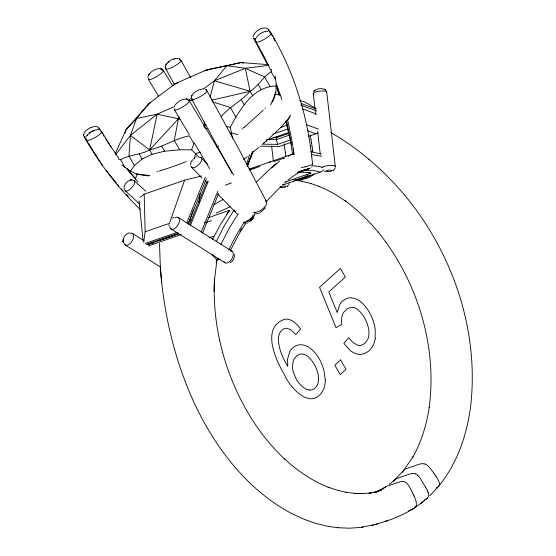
<?xml version="1.0" encoding="UTF-8"?>
<svg xmlns="http://www.w3.org/2000/svg" width="556" height="556" viewBox="0 0 556 556"><rect width="100%" height="100%" fill="white"/><g stroke="black" fill="none" stroke-linecap="round" stroke-linejoin="round"><path stroke-width="0.83" d="M123.939 188.324C124.051 184.14 127.72 180.088 131.932 179.734L130.674 179.894L131.932 179.734M217.062 259.033L214.498 279.8L214.54 278.792C213.386 299.399 215.29 320.103 219.606 340.265M214.074 291.678L214.54 278.792M275.088 76.123C276.957 84.964 276.798 94.27 272.197 102.297M268.604 64.67L241.005 62.55L206.332 70L175.369 83.615L149.071 103.437L136.554 118.47L130.424 135.4L128.957 156.069L134.42 165.535L130.57 171.046L121.722 165.056M168.975 224.52L168.996 225.75M199.027 202.509L199.986 194.079M283.935 184.349L283.859 184.689M275.672 79.508L271.196 71.766L271.516 69.201M147.82 77.388C149.203 71.689 157.056 66.727 162.547 69.444M255.593 39.045L255.586 40.512M375.168 338.965L375.189 329.305A29.544 19.96 70.8 0 0 373.549 321.834C371.206 314.807 367.537 308.024 362.081 302.923A24.978 16.875 70.8 0 0 357.661 299.788L356.737 299.323A27.494 18.57 70.8 0 0 353.943 298.294L351.274 297.814A22.949 15.505 70.8 0 0 347.139 298.28L342.684 300.9A23.957 16.187 70.8 0 0 339.57 304.994L337.235 312.569L328.791 291.935L345.366 277.048L340.425 268.485L319.526 287.257L336.032 327.672L341.801 324.44A18.404 12.434 70.8 0 1 342.016 316.274A15.79 10.668 70.8 0 1 343.594 312.382L347.312 308.677L351.378 307.35A15.081 10.189 70.8 0 1 354.415 307.809A15.964 10.786 70.8 0 1 357.494 309.407C363.263 313.945 366.772 320.944 368.461 327.977A18.112 12.239 70.8 0 1 368.962 332.495L368.746 335.838A15.818 10.689 70.8 0 1 367.731 339.417L364.91 343.33L361.303 345.304A14.491 9.786 70.8 0 1 357.835 345.241L353.067 342.607L348.681 337.756L343.886 343.365L349.849 350.197A23.401 15.811 70.8 0 0 354.693 353.234A24.575 16.604 70.8 0 0 356.389 353.845A23.56 15.915 70.8 0 0 361.372 354.353L364.548 353.546L367.606 351.823A37.009 24.999 70.8 0 0 369.962 349.787L372.179 347.027L373.834 343.851A24.318 16.43 70.8 0 0 375.168 338.965M143.643 242.451L145.158 231.782L144.178 194.19L184.634 180.137L201.251 176.071M253.161 36.578C254.627 31.025 262.515 26.007 267.95 28.69M276.443 136.477L276.596 140.585L277.659 144.351L290.468 139.931M191.278 97.39C192.473 92.31 198.242 89.592 203.03 88.891M83.671 135.49C83.49 131.32 88.189 128.95 91.337 127.345M211.926 254.53L213.094 255.871A33.325 16.298 11.7 0 1 214.748 257.324L216.388 259.298L216.673 260.945A8.006 3.913 11.7 0 1 216.131 261.862L216.006 262.001M179.261 117.198L178.455 118.713L174.257 140.327L179.727 149.793L191.646 149.821L199.215 157.327M205.136 128.13L203.955 126.087L204.823 121.868M174.612 106.495L157.146 114.175L149.64 149.967L152.115 154.255L164.632 151.197L179.727 149.793M206.964 182.695L207.124 182.083M210.036 97.439L214.401 80.738L226.917 65.705L241.005 62.55L243.472 63.155M194.148 159.099L195.712 153.491L200.626 152.17M246.655 164.395L249.519 154.512M226.681 214.206L229.406 210.411M125.086 132.821L126.094 129.645L149.071 103.437L150.627 102.7M135.386 178.587L137.381 174.007M184.634 180.137L169.427 223.352L145.158 231.782M188.415 224.103L193.578 209.431M191.646 149.821L193.877 143.545L189.408 135.803C175.376 138.5 163.471 146.714 149.64 149.967C140.459 154.985 129.645 154.54 120.569 159.718L118.219 158.981M247.107 166.195L252.146 152.365M247.232 166.258L252.709 151.684M247.385 166.265L253.043 151.691M335.192 167.884L334.351 169.517L332.891 170.643M186.781 222.838L205.268 177.246M188.136 223.672L206.304 178.879M189.52 224.534L207.138 181.075M190.381 225.423L208.285 181.27M201.237 232.088L217.743 191.382M202.579 233.04L218.605 193.523M191.41 96.549L191.91 95.382M270.557 105.077L275.964 92.581L274.254 95.271M289.064 184.522L287.049 186.573M288.946 118.129L290.538 115.161M115.266 153.637L126.094 129.645L136.554 118.47L157.146 114.175L180.102 119.186M216.145 241.804L224.52 225.382L234.034 210.05M220.934 244.404L229.037 228.509L238.26 213.594M230.337 250.666L238.92 234.215L245.669 223.456M147.938 105.744L149.071 103.437M212.642 239.17L220.635 224.214L229.642 210.217L208.611 217.625M253.995 217.097L253.8 217.472M265.198 207.68L264.962 208.097M232.637 138.548L230.247 127.289C239.97 109.344 253.14 86.305 276.235 85.992M323.849 169.872L321.542 171.707L283.539 184.738M253.668 217.695L252.125 219.585M268.965 138.583L280.627 127.595L288.884 118.213M288.071 119.45L289.787 116.843M264.871 208.243L261.556 211.461M256.281 37.537C258.748 34.034 262.842 31.643 267.082 31.122M174.654 105.494C177.628 101.748 182.855 97.967 187.865 99.413L186.378 99.037L187.865 99.413M87.09 135.351C89.794 132.175 93.804 129.889 98.002 129.583M86.736 135.838L87.334 135.004M115.565 154.825L130.424 135.4L157.146 114.175M311.534 167.154L311.937 166.64M221.212 116.51C229.586 106.613 241.575 101.046 250.089 91.309C258.457 86.117 262.807 76.867 271.196 71.766M438.809 486.152L439.629 484.061L438.823 481.142A18.55 12.642 39.4 0 0 438.093 479.745L435.987 476.318M192.821 159.509L190.979 162.255L190.527 165.167M438.767 486.201L436.981 487.549A33.631 22.921 39.4 0 1 436.099 488.029M265.817 202.05L281.023 186.288M178.455 118.713L149.64 149.967L130.424 135.4M256.302 182.229L268.694 170.185L279.612 161.171M173.583 85.464L175.369 83.615L177.885 82.99M264.913 108.385L265.275 108.01M216.791 147.382L217.994 146.159M230.045 133.954L231.247 132.738L237.544 134.719M313.813 91.219L314.772 90.35L313.813 91.219C316.969 88.383 322.786 87.521 326.136 90.399M263.155 110.171L261.494 111.798A136.262 27.397 -30 0 1 260.069 113.16L246.6 125.225A117.142 23.554 -30 0 1 244.334 127.129M313.66 174.292L312.715 175.119A19.912 14.053 -85.1 0 1 311.207 176.127L310.894 176.315A36.508 25.771 -85.1 0 1 309.442 177.051L307.169 178.01M429.76 495.834L438.851 486.104L444.473 478.674L450.728 468.805L456.455 457.588C463.607 441.777 468.076 424.874 470.466 407.708L470.508 407.437C479.362 333.524 454.474 257.4 408.333 199.618L408.097 199.312C386.448 172.833 360.538 149.543 330.778 132.53M180.207 59.374C174.806 56.531 165.82 61.417 165.327 67.519M394.392 480.134L403.434 470.661L413.011 456.803L412.448 457.796C421.316 442.256 426.57 424.895 429.232 407.256L429.19 407.527C436.933 349.356 419.599 289.057 385.586 241.651L385.801 241.923L378.115 232.019M424.478 499.893L424.847 499.712A33.631 23.859 48.1 0 0 425.924 499.135C428.509 498.148 429.475 494.798 428.078 492.324M251.785 219.905L250.457 220.94M284.554 183.021L286.264 181.506M264.329 142.663L263.495 143.399L266.644 140.64L265.789 141.391M134.42 165.535L142.1 159.03L152.115 154.255M244.334 127.129L243.313 127.977M421.483 502.985L413.991 508.302L404.844 513.522L391.619 519.311L375.731 524.433L360.649 527.401L349.661 528.2L337.624 527.707M389.283 484.366L395.948 479.008A33.631 23.852 48.1 0 1 397.033 478.431L409.967 473.934A33.624 23.852 48.1 0 1 411.238 473.698L412.524 473.552M427.481 498.009L420.906 503.465L423.999 501.005M258.943 147.27L252.493 152.532M242.541 128.61L242.027 129.027M287.938 180.075L298.815 172.284M140.161 197.255L144.178 194.19M188.102 100.56L191.563 97.953M203.329 89.085L214.401 80.738L245.335 68.305L268.715 65.358M247.33 156.611L243.507 159.44M91.504 131.64L89.669 132.947L90.593 132.286M168.127 62.307L169.017 61.688M204.928 70.973L206.332 70L226.917 65.705L245.335 68.305L264.531 76.902L269.994 86.368M414.31 508.094L416.444 505.418L416.138 501.442A18.55 13.497 57.3 0 0 415.631 499.913L414.032 496.028M230.344 262.745C233.096 261.098 234.896 257.734 234.298 254.516M172.457 218.112L173.66 217.382M213.803 204.837L223.081 199.444M250.332 221.017L249.818 221.323M261.348 211.593L260.542 212.044M217.125 146.909L218.529 146.061M318.303 133.002L308.531 136.296M411.343 490.364L409.32 486.625A18.563 13.511 57.3 0 0 408.431 485.228L408.153 484.839A10.112 7.36 57.3 0 0 407.159 483.616A5.907 4.295 57.3 0 0 404.983 481.941A7.089 5.157 57.3 0 0 403.482 481.586A10.918 7.944 57.3 0 0 402.092 481.531L400.883 481.642A33.624 24.471 57.3 0 0 399.562 481.885L386.628 486.375A33.631 24.471 57.3 0 0 385.537 486.966L384.523 487.633A10.918 7.944 57.3 0 0 383.564 488.495A7.089 5.164 57.3 0 0 382.903 489.516M308.983 175.884L308.663 176.064A36.508 25.917 -86.6 0 1 307.218 176.801L304.98 177.753M385.537 486.966L375.411 492.206M287.216 186.475L287.66 186.225M333.058 170.546L333.503 170.296M304.285 169.851L303.826 170.094M302.026 170.956L300.497 171.47L309.97 168.169M230.413 206.519L229.058 207.207M203.955 126.087L206.269 124.919M228.606 207.437L227.265 208.111M291.407 154.346L293.846 153.289M266.762 140.029L268.284 139.278M226.813 208.326L216.34 213.045M93.658 130.66L92.484 131.209L94.583 130.229M303.076 170.456L302.151 170.852M151.211 243.083L148.403 244.355L178.712 233.819M260.347 212.135L259.874 212.329M91.205 127.4L95.312 126.275L98.495 127.206M410.606 509.991L412.517 509.129A33.631 24.478 57.3 0 0 413.608 508.538M194.927 158.071L193.641 158.606M375.502 492.213L381.444 490.065M410.196 510.165L409.536 510.429M249.283 221.58L248.768 221.774M185.975 161.692L186.357 161.539M185.204 161.998L176.989 165.125A164.652 33.11 -30 0 1 174.389 166.056L169.149 167.87A191.055 38.42 -30 0 1 162.116 170.178L158.946 171.151M177.128 234.208L177.19 234.18A8.118 0.57 -22.9 0 0 178.719 233.569M302.832 177.566L305.07 176.613A36.508 26.042 -88 0 0 306.516 175.884L306.829 175.696A19.912 14.206 -88 0 0 307.961 174.966M302.805 177.579L298.913 178.928M304.952 177.76L300.991 179.136M307.141 178.024L300.907 180.012A36.508 25.771 -85.1 0 1 299.399 180.311L299.065 180.352A19.912 14.053 -85.1 0 1 297.432 180.436L296.362 180.304A8.006 5.65 -85.1 0 1 296.119 180.241M195.955 157.209L196.741 156.91M408.868 510.686L408.424 510.853M297.752 172.471L300.379 171.512M173.993 235.396L174.091 235.362A17.91 1.258 -22.9 0 0 176.03 234.632M259.172 213.191L256.212 213.824M249.422 170.164L259.867 166.39M300.115 171.526A7.145 2.766 51 0 1 299.76 171.741L299.128 171.971L300.087 171.728M309.782 168.239L308.712 168.621M303.659 170.442L302.221 170.887L303.784 170.414M289.127 155.27L249.783 168.941M169.775 236.912L171.901 236.161A34.02 2.384 -22.9 0 0 173.757 235.487M169.663 236.953L165.827 238.281M290.531 154.776L293.401 153.949M303.833 170.331L308.455 168.711M280.307 127.602L287.382 125.149M272.954 134.121L287.41 129.103M266.817 140.119L288.877 132.453M288.71 133.398L276.262 137.728L273.065 137.679M288.911 135.268L276.464 139.598L266.887 139.452M291.469 142.225L279.286 146.457L260.138 146.172M285.701 181.847L310.894 173.097L309.9 172.895A181.868 75.282 77.4 0 0 297.397 172.874M145.033 243.528L177.392 232.283M146.388 244.362L178.747 233.117M148.396 245.933L181.263 234.514M216.103 259.555L218.633 258.672M216.965 260.18L220.211 259.054M165.723 238.322L163.999 238.906M300.296 171.533L298.843 171.985M303.91 170.31L308.455 168.975L303.152 170.831M273.615 161.615L283.859 158.258M373.312 492.713L381.555 490.031M299.698 171.728L299.74 171.714A181.791 75.255 77.4 0 1 320.11 172.061M247.976 222.81L246.655 223.171M213.636 236.328L209.035 237.697M373.423 492.679L377.531 491.504L369.094 493.221L371.158 492.866M375.731 524.433L377.552 523.87M385.739 521.292L387.567 520.722M284.012 158.217L284.894 157.946M300.963 179.143L298.69 179.769A36.508 25.91 -86.6 0 1 297.175 180.061L296.876 180.102A19.912 14.136 -86.6 0 1 295.403 180.193M298.801 178.962L296.536 179.581A36.508 26.042 -88 0 1 295.021 179.873L294.68 179.922A19.912 14.206 -88 0 1 293.45 180.005M157.668 171.533L156.966 171.734M303.055 170.421L302.179 170.699L303.534 170.47M248.935 169.33L250.422 168.927M303.833 170.199L307.718 169.33L303.917 170.379M298.516 172.075L297.724 172.277M304.952 166.842L301.38 167.69M250.916 168.795L251.917 168.544M129.263 232.804C125.441 233.722 122.813 237.829 123.147 241.679L123.251 239.462L123.147 241.679M160.184 240.095L160.747 239.942A17.91 1.258 -22.9 0 0 161.991 239.566L162.269 239.476A34.02 2.384 -22.9 0 0 163.791 238.976M173.952 59.019L174.862 58.79M211.669 100.205L250.089 91.309L252.563 95.597M253.425 168.183L253.925 168.065M147.201 244.411L153.692 243.041M361.469 527.31L363.089 527.005M371.804 525.344L373.444 525.038M205.532 128.811L208.027 128.436M310.894 173.097L307.503 172.485M190.576 220.211L189.311 220.35M317.879 153.31L317.935 153.303A5.379 5.171 33.3 0 1 321.111 153.942M371.533 492.831L362.456 493.631L363.2 493.582L354.297 493.394L363.2 493.582M315.85 133.753L307.753 130.785M188.95 100.566L193.161 100.615M261.945 144.143L277.673 144.379M311.11 154.429L321.806 156.285M140.202 174.389L136.324 174.125L130.57 171.046M206.332 70L208.02 70.139M149.995 175.474L136.324 174.125L148.334 175.96M276.019 94.298L280.62 95.284M355.013 493.408L345.964 492.262L346.437 492.331L337.29 490.225L328.116 487.181L329.11 487.591C312.507 481.114 297.578 470.939 284.491 458.915L284.658 459.082C254.259 430.476 233.715 392.508 222.608 352.511M311.033 151.816L312.653 152.073M338.117 527.776L326.671 526.108L315.071 523.161L304.042 519.248L292.63 514.008C277.229 506.057 263.231 495.646 250.652 483.762L250.485 483.595C211.051 445.648 186.42 394.795 172.659 342.357L172.603 342.135C166.293 317.872 162.13 293.054 160.42 268.041M295.98 180.352L302.45 181.346L302.068 181.284L311.193 183.57L310.45 183.369L319.603 186.607L319.109 186.399L328.228 190.562L337.263 195.608L346.152 201.501L345.102 200.765C357.487 209.814 368.552 220.551 378.358 232.332M226.243 126.518L230.247 127.289M313.341 152.198L315.433 152.65M316.128 152.824L317.532 153.206M299.677 100.483L304.653 101.922L315.732 108.344M214.401 80.738L250.089 91.309L245.335 68.305M212.434 101.824L230.413 107.537L235.883 117.003M325.413 171.575L324.329 171.22M301.303 103.52L316.364 109.045M300.713 105.098L316.566 110.915M302.902 109.025L316.774 114.119M306.259 124.62L318.4 129.068M265.594 200.765L266.394 201.467M178.115 217.424L231.991 251.201M171.137 229.03L225.069 262.849M132.272 233.346L143.921 240.651M125.295 244.96L160.552 267.068M269.584 31.546L270.292 32.06M206.596 90.274L205.532 89.328L206.227 89.836M100.129 130.048L100.831 130.577M162.296 69.326L160.357 68.569L162.922 69.875M179.505 58.86L179.949 59.249M205.532 89.328L205.984 89.731M368.816 159.204L369.309 159.641M134.253 180.679L145.707 191.181M125.204 190.764L139.848 204.184M140.307 209.487C118.115 188.241 99.461 163.464 84.158 136.866M201.182 157.702L207.805 164.493M191.709 167.377L201.981 177.913M205.004 181.013L206.818 182.868M217.695 194.023L237.03 213.851M126.518 194.614L128.248 196.435M137.992 182.048L127.97 170.351M135.949 179.101L126.949 168.621M121.465 189.026L123.14 190.896M116.538 183.327L106.071 170.268M117.608 184.613L118.685 185.899M118.657 158.112L105.459 138.569M433.708 472.982L430.052 468.124A18.563 12.656 39.4 0 0 428.912 466.832L428.579 466.498A10.112 6.894 39.4 0 0 427.404 465.435A5.907 4.024 39.4 0 0 424.951 464.017M433.736 473.024L434.834 474.609M434.861 474.65L435.967 476.283M102.415 165.403L86.507 140.258M111.381 147.611L101.623 131.598M172.513 85.68L163.332 70.41M158.495 96.153L148.459 79.466M189.374 100.893L232.116 172.228M232.54 172.93L233.784 175.015M174.466 109.907L189.269 134.615M194.12 142.704L209.661 168.635M234.569 210.224L235.417 211.634M99.302 128.255L102.346 133.433M103.214 134.913L104.083 136.394M258.262 84.526L261.139 89.516M241.297 99.76L244.174 104.75M161.754 146.207L164.632 151.197M139.215 154.04L142.1 159.03M120.569 159.718L125.044 167.467M271.106 33.082C291.497 67.644 304.618 106.314 310.359 145.992L310.408 146.311M268.756 29.697L270.807 33.318M271.634 34.764L272.454 36.209M256.107 41.943L265.087 58.415L270.543 69.973M253.786 38.6L266.95 63.676M181.006 60.395L190.465 77.416M174.487 84.526L165.827 68.944M207.006 90.843L238.684 148.779L266.56 201.765M191.869 99.434L232.012 173.243M425.555 487.112L420.239 478.341A18.563 13.17 48.1 0 0 419.224 476.985L418.918 476.617A10.112 7.172 48.1 0 0 417.827 475.47M425.569 487.139L427.467 490.872M273.684 38.385L274.845 40.595M411.391 490.468L412.26 492.234M412.288 492.282L413.143 494.089M413.164 494.138L413.984 495.917M276.151 85.978L279.279 94.958M276.485 84.171L281.864 99.538M277.055 86.924L278.945 94.444M285.666 121.166L291.546 144.546M219.544 340.043L222.65 352.699M286.542 120.756L289.878 136.644L292.553 154.366M287.751 120.374L291.698 139.271L293.992 154.589M165.528 68.319L165.25 66.915L165.375 67.762M123.349 242.534L123.14 241.422L123.3 242.353M310.22 134.726L310.304 135.191M86.034 139.056L85.909 138.201M310.366 135.56L310.985 139.278M310.999 139.354L311.562 143.003M285.86 156.097L285.93 156.549M311.575 143.1L312.131 146.86M285.847 156L285.291 152.24M83.581 134.865L83.706 135.699M312.145 146.958L312.66 150.627M285.277 152.135L284.158 143.782M311.721 156.396L312.576 164.131M293.241 148.813L293.943 154.269M312.674 150.704L312.875 152.226M310.359 145.992L311.763 156.716M326.699 91.969L335.31 166.466M313.23 93.464L315.092 109.546M315.287 111.242L315.676 114.626M317.636 131.55L320.27 154.353M271.634 146.165L273.316 160.705M139.076 200.82L143.073 240.699M161.65 282.302L160.357 267.512L159.502 243.521M199.847 157.299A6.776 3.162 -44.3 0 1 198.867 164.59A6.776 3.162 -44.3 0 1 191.132 166.161M252.862 218.258A2.87 1.376 -45.4 0 1 252.132 219.259M251.402 219.94A2.87 1.376 -45.4 0 1 251.069 220.176M253.89 212.302A6.776 3.197 -44.8 0 1 253.911 212.691M253.251 215.04A6.776 3.197 -44.8 0 1 246.454 221.1M161.949 70.271A8.708 1.828 -30.9 0 1 157.105 76.339A8.708 1.828 -30.9 0 1 148.737 78.32M180.068 60.159A8.708 1.821 -29.1 0 1 174.508 66.143A8.708 1.821 -29.1 0 1 165.959 68.103M313.806 94.027A6.776 1.564 -6.6 0 1 319.568 91.191A6.776 1.564 -6.6 0 1 326.4 92.477M321.924 167.558A6.776 1.626 -6 0 1 330.028 165.41A6.776 1.626 -6 0 1 335.06 166.953M289.412 182.632A6.776 1.626 -6 0 1 288.891 183.132M314.189 173.715A8.006 5.65 -85.1 0 1 313.862 174.077M282.198 184.78A181.805 157.209 58.9 0 1 283.539 184.745M269.472 162.109A3.67 2.481 70.8 0 1 270.466 162.095M300.657 170.873A4.462 3.176 49.3 0 1 300.532 171.053M312.166 165.799A185.155 77.791 77.3 0 1 322.737 167.405M225.256 185.19A108.427 3.795 -20.6 0 1 231.484 182.917M229.475 210.474A8.792 6.825 -26.1 0 1 229.663 210.321M228.884 249.957A185.155 146.117 -85.7 0 1 244.362 222.233M211.579 220.718A108.427 39.386 -39.6 0 1 204.26 222.831M239.914 231.498A181.791 143.809 -85.2 0 1 241.797 228.488M244.904 223.769A181.791 143.809 -85.2 0 1 245.703 222.608M288.425 156.507A9.799 9.73 66.8 0 1 291.427 154.394M254.648 214.63A6.839 0.368 45.8 0 1 254.446 214.484M424.951 464.051A7.089 4.83 39.4 0 0 423.352 463.746A10.918 7.443 39.4 0 0 421.9 463.746L420.593 463.906A33.624 22.921 39.4 0 0 419.307 464.156L406.373 468.645A33.631 22.921 39.4 0 0 405.303 469.215L404.33 469.848A10.918 7.443 39.4 0 0 403.427 470.654A7.089 4.837 39.4 0 0 402.808 471.752M402.662 472.308A5.907 4.024 39.4 0 1 402.759 471.724M310.484 174.876A19.912 14.136 -86.6 0 1 308.983 175.877M394.962 479.668A10.918 7.742 48.1 0 0 394.03 480.502A7.089 5.032 48.1 0 0 393.572 481.183M427.467 490.872A18.55 13.156 48.1 0 1 428.078 492.324M415.506 473.907A5.907 4.191 48.1 0 1 417.82 475.477M415.499 473.948A7.089 5.032 48.1 0 0 413.949 473.587A10.918 7.742 48.1 0 0 412.531 473.559M159.857 240.922A11.732 5.859 12.7 0 1 159.655 240.56M160.128 240.109A8.118 0.57 -22.9 0 1 159.502 240.206M129.868 233.291A6.776 3.822 -57.9 0 1 133.6 236.793A6.776 3.822 -57.9 0 1 128.909 244.425A6.776 3.822 -57.9 0 1 123.995 242.84M174.834 217.757A6.776 3.822 -57.9 0 1 179.47 220.371A6.776 3.822 -57.9 0 1 174.73 228.509A6.776 3.822 -57.9 0 1 169.795 226.417M230.476 250.902A6.776 3.864 -58.7 0 1 231.782 259.061A6.776 3.864 -58.7 0 1 223.957 261.515M101.018 131.341A8.708 1.883 -29.5 0 1 95.194 137.457A8.708 1.883 -29.5 0 1 86.493 139.667M98.051 128.109A8.708 1.612 -29.5 0 1 98.544 129.701M86.402 136.762A8.708 1.612 -29.5 0 1 84.206 136.331M267.867 29.531A8.708 1.619 -30.5 0 1 267.707 31.504M256.087 38.42A8.708 1.619 -30.5 0 1 253.8 38.072M269.806 32.846A8.708 1.89 -30.5 0 1 265.358 38.663A8.708 1.89 -30.5 0 1 256.114 41.332M312.368 163.978A8.764 0.883 -14.1 0 1 305.001 166.876M206.061 90.67A8.708 1.675 -29.1 0 1 200.195 96.633A8.708 1.675 -29.1 0 1 192.188 98.363M266.484 201.411A8.764 4.066 -35.2 0 1 263.113 208.528A8.764 4.066 -35.2 0 1 253.897 212.385M188.47 100.712A8.708 1.682 -30.9 0 1 182.57 106.974A8.708 1.682 -30.9 0 1 174.827 108.788M246.391 221.684A9.098 4.587 -39.2 0 1 243.132 222.164M255.329 212.705A8.736 4.42 -39.4 0 1 246.336 221.872M309.317 390.041A16.319 11.023 70.8 0 0 315.558 387.622L316.996 385.697A14.032 9.48 70.8 0 0 318.15 382.702L318.574 378.233A16.409 11.085 70.8 0 0 318.24 374.883C316.705 367.759 313.132 360.719 307.412 356.076A15.533 10.494 70.8 0 0 305.64 354.999A15.964 10.786 70.8 0 0 303.854 354.297L303.277 354.144A14.484 9.786 70.8 0 0 300.476 354.047L297.363 355.347A20.405 13.782 70.8 0 0 295.938 356.556L294.423 358.509A15.651 10.571 70.8 0 0 292.977 362.192L292.539 366.765A16.124 10.891 70.8 0 0 293.193 371.707L296.32 379.268A23.449 15.846 70.8 0 0 302.45 386.74L305.508 388.839A15.874 10.724 70.8 0 0 309.317 390.013M132.655 180.45A6.776 2.815 -47.5 0 1 134.218 184.071A6.776 2.815 -47.5 0 1 128.179 190.493A6.776 2.815 -47.5 0 1 124.766 188.838M325.253 379.741L325.232 381.353A23.324 15.756 70.8 0 1 324.628 385.933A24.04 16.242 70.8 0 1 323.258 389.978C311.805 411.628 290.037 388.109 284.359 374.549C275.665 359.982 260.618 327.338 284.853 319.207A20.947 14.15 70.8 0 1 289.224 319.596A20.878 14.102 70.8 0 1 293.631 321.709L297.87 325.489L300.608 328.937L295.813 334.545L290.885 329.729L286.903 328.311A13.129 8.868 70.8 0 0 284.081 328.735L282.372 329.736A17.021 11.495 70.8 0 0 281.357 330.681A15.353 10.369 70.8 0 0 278.653 336.561C277.569 347.271 282.629 357.376 287.709 366.439L287.591 358.974L289.711 351.788A24.096 16.277 70.8 0 1 292.185 348.258C304.431 337.381 318.776 354.137 322.341 365.66A31.296 21.142 70.8 0 1 324.03 370.991L325.253 379.741M148.966 74.518L148.41 75.345L149.203 74.163L148.966 74.518M166.439 64.086L165.869 64.892L166.689 63.738L166.439 64.086M340.606 359.954L334.788 365.181L340.223 374.591L346.04 369.365L340.606 359.954M276.408 163.624L271.835 167.425L276.408 163.624M325.225 89.634L324.537 89.259L325.67 89.898L325.225 89.634M327.56 171.644A2.87 0.723 -5.3 0 0 331.835 170.643A2.87 0.723 -5.3 0 0 327.533 170.386A2.87 0.723 -5.3 0 0 327.56 171.644M281.718 187.574A2.87 0.723 -5.3 0 0 285.993 186.566A2.87 0.723 -5.3 0 0 281.683 186.316A2.87 0.723 -5.3 0 0 281.718 187.574"/></g></svg>
